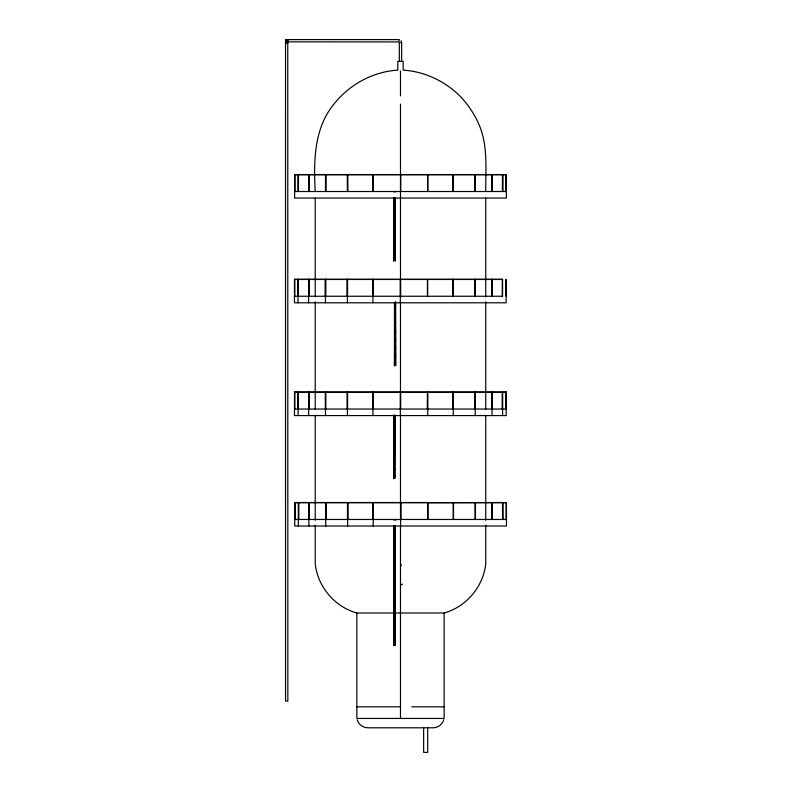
<?xml version="1.0" encoding="UTF-8"?>
<svg xmlns="http://www.w3.org/2000/svg" width="792" height="792" viewBox="0 0 792 792"><rect width="100%" height="100%" fill="white"/><g stroke="black" fill="none" stroke-linecap="round" stroke-linejoin="round"><path stroke-width="1.19" d="M287.041 39.659C288.446 39.372 283.605 40.194 286.258 41.857L398.891 41.927L399.297 39.6L286.526 39.6L285.536 40.62L285.536 701.108L287.842 701.108L287.763 41.521M443.817 719.72C442.481 724.413 437.847 727.858 432.977 727.798L368.003 727.798C363.122 727.858 358.499 724.413 357.152 719.72M400.485 585.159L402.485 584.13M286.239 42.847C283.892 43.124 289.506 43.134 287.13 42.847M315.226 525.185L315.226 563.449C317.414 586.407 334.61 606.88 356.845 612.998L444.124 612.998C466.359 606.88 483.556 586.407 485.743 563.449L485.743 525.185M286.853 41.927C288.545 41.986 282.388 41.263 288.268 41.224M287.387 40.046L286.526 40.006M288.268 39.679L286.239 39.689L286.258 43.065M288.268 39.828L285.981 39.838L285.991 43.055M288.268 40.055L285.763 40.055L285.773 43.025M288.268 40.323L285.615 40.323L285.615 43.006M285.546 40.62L288.268 40.62M285.546 40.927L288.268 40.927M285.783 41.491L288.268 41.491M285.991 41.699L288.377 41.689M294.673 174.735L400.514 174.735M400.732 174.735L427.611 174.735M427.828 174.735L506.326 174.735M294.673 191.515L294.673 174.567L506.326 174.567L506.355 198.059L294.614 198.059L294.614 191.515L506.355 191.515M393.703 191.852L396.97 191.515M393.703 200.247L395.307 200.247M393.703 200.574L395.307 200.574M393.703 208.969L395.307 208.969M393.703 209.306L395.307 209.306M393.703 217.701L395.307 217.701M393.703 218.038L395.307 218.038M393.703 226.423L395.307 226.423M393.703 226.76L395.307 226.76M393.703 234.986L395.307 234.986M393.703 235.323L395.307 235.323M393.703 243.55L395.307 243.55M393.703 243.886L395.307 243.886M393.703 251.104L395.307 251.104M393.703 251.43L395.307 251.43M394.98 257.984L394.03 258.321M394.98 258.321L394.03 258.647M395.357 260.835L395.02 197.594M505.87 279.299L506.187 302.792L294.436 302.792L294.436 296.248L502.573 296.248L502.573 279.299L427.66 279.299L427.69 296.248M294.495 279.467L400.336 279.467M400.554 279.467L427.433 279.467M427.66 279.467L502.573 279.467M505.87 279.467L506.147 296.248M394.495 305.019L395.653 305.019M394.495 305.356L395.653 305.356M394.495 313.751L395.653 313.751M394.495 314.087L395.653 314.087M394.495 322.473L395.653 322.473M394.495 322.809L395.653 322.809M394.495 331.204L395.653 331.204M394.495 331.541L395.653 331.541M394.495 339.768L395.653 339.768M394.495 340.095L395.653 340.095M394.495 348.322L395.653 348.322M394.495 348.658L395.653 348.658M394.495 355.875L395.653 355.875M394.495 356.212L395.653 356.212M506.187 392.08L294.535 392.08L294.476 415.582L506.217 415.582L506.187 392.08L506.157 409.038M294.535 392.248L400.376 392.248M400.594 392.248L427.472 392.248M427.69 392.248L506.187 392.248M294.476 409.038L506.217 409.038M393.634 417.77L395.139 417.77M393.634 418.107L395.139 418.107M393.634 426.502L395.139 426.502M393.634 426.829L395.139 426.829M393.634 435.224L395.139 435.224M393.634 435.56L395.139 435.56M393.634 443.956L395.139 443.956M393.634 444.292L395.139 444.292M393.634 452.509L395.139 452.509M393.634 452.846L395.139 452.846M393.634 461.073L395.139 461.073M393.634 461.409L395.139 461.409M393.634 468.626L395.139 468.626M393.634 468.963L395.139 468.963M427.69 519.473L427.69 502.524L294.782 502.524L294.723 526.017L506.464 526.017L506.435 502.692L427.937 502.692L506.435 502.524M294.782 502.692L400.623 502.692M400.841 502.692L427.72 502.692M294.723 519.473L506.464 519.473M393.673 519.562L397.03 519.562L393.713 519.899M393.713 528.284L395.327 528.284M393.713 528.62L395.327 528.62M393.713 537.016L395.327 537.016M393.713 537.352L395.327 537.352M393.713 545.747L395.327 545.747M393.713 546.084L395.327 546.084M393.713 554.469L395.327 554.469M393.713 554.806L395.327 554.806M393.713 563.033L395.327 563.033M393.713 563.369L395.327 563.369M393.713 571.586L395.327 571.586M393.713 571.923L395.327 571.923M393.713 579.14L395.327 579.14M393.713 579.477L395.327 579.477M393.713 586.357L395.327 586.357M393.713 586.694L395.327 586.694M393.713 594.416L395.327 594.416M393.713 594.752L395.327 594.752M393.713 602.474L395.327 602.474M393.713 602.811L395.327 602.811M393.713 610.533L395.327 610.533M393.713 610.87L395.327 610.87M393.713 618.582L395.327 618.582M393.713 618.918L395.327 618.918M393.713 626.64L395.327 626.64M393.713 626.977L395.327 626.977M393.713 634.699L395.327 634.699M393.713 635.036L395.327 635.036M393.713 642.758L395.327 642.758M393.713 643.094L395.327 643.094M393.673 645.609L394.05 525.888M356.845 706.82L400.485 706.82M411.781 706.82L444.124 706.82M286.258 41.808L286.546 43.075M401.029 40.758L401.495 41.63M400.485 563.449L401.237 565.775M506.296 174.567L506.296 191.515M506.187 502.692L506.157 519.473M506.078 174.567L506.048 191.515M505.94 392.08L505.94 409.038M502.752 174.567L502.722 191.515L502.623 174.567M502.831 502.524L502.831 519.473M502.583 392.08L502.613 415.582M502.613 502.524L502.583 519.473L502.494 502.524M502.475 174.567L502.385 191.515M502.484 392.08L502.484 409.038M502.326 279.299L502.296 296.248M502.366 392.08L502.247 409.038M492.347 502.524L492.347 519.473M492.238 174.567L492.139 191.515M492.258 502.524L492.248 519.473M492.01 174.567L491.981 191.515M492.06 296.248L492.06 279.299L491.961 296.248M492.099 392.08L492.04 415.582M492.119 502.524L492.02 519.473M491.911 174.567L491.911 191.515M491.862 392.08L491.842 409.038M491.891 502.524L491.891 519.473M491.782 174.567L491.782 191.515M491.733 279.299L491.733 296.248M491.773 392.08L491.802 409.038M491.614 279.299L491.614 296.248M485.743 191.515C485.555 168.607 488.268 144.49 478.309 123.027C473.725 112.959 467.438 103.772 459.736 95.852C444.658 81.002 424.354 71.448 403.168 70.112L403.168 61.41L397.802 61.41L397.802 70.112C372.923 71.666 349.282 84.566 333.937 104.118C313.81 128.492 313.612 161.637 315.226 191.515M485.743 198.059L485.743 296.812M485.743 301.752L485.743 409.147M485.743 415.315L485.743 520.245M475.329 174.567L475.329 191.515M475.438 502.524L475.438 519.473M475.19 174.567L475.19 191.515M475.16 279.299L475.16 296.248M475.19 392.08L475.21 415.582M474.982 174.567L474.982 191.515M475.052 392.08L474.992 409.038M475.091 502.524L475.091 519.473M474.844 392.08L474.844 409.038M474.804 279.299L474.804 296.248M453.539 502.524L453.539 519.473M453.43 174.567L453.43 191.515M453.232 174.567L453.281 191.515M453.262 279.299L453.262 296.248M453.291 392.08L453.281 415.582M453.083 174.567L453.083 191.515M453.093 392.08L453.143 409.038M453.192 502.524L453.192 519.473M452.905 279.299L452.905 296.248M452.945 392.08L452.945 409.038M444.124 612.998L444.124 718.443L356.845 718.443L356.845 612.998M427.967 502.524L427.967 519.473M427.858 174.567L427.828 191.515M427.72 392.08L427.749 415.582M427.68 727.699L427.68 752.4L423.651 752.4L423.651 727.709M427.581 174.567L427.611 191.515M427.403 296.248L427.433 279.299L294.495 279.299L294.495 296.248M401.653 61.41L401.653 42.61L399.317 42.61L399.317 61.41M400.732 174.567L400.732 191.515M400.841 502.524L400.871 519.473M400.584 279.299L400.584 296.248M400.623 392.08L400.594 409.038M400.594 502.524L400.594 526.017M400.485 70.973L400.485 95.852M400.485 104.118L400.485 296.812M400.485 301.752L400.485 409.147M400.485 415.315L400.485 520.245M400.485 525.185L400.485 718.443M400.307 279.299L400.307 302.792M400.376 392.08L400.346 415.582M395.673 301.554L395.653 365.607L395.347 302.376M395.307 197.842L395.307 260.835M395.327 525.888L394.99 645.609L395.04 525.739M395.139 415.374L394.802 478.358L394.842 415.127M394.832 302.623L394.465 365.944L394.465 302.405M394.03 197.842L393.654 261.172L393.654 197.624M393.961 415.374L393.961 417.77M393.961 418.107L393.961 426.502M393.961 426.829L393.961 435.224M393.961 435.56L393.961 443.956M393.961 444.292L393.961 452.509M393.961 452.846L393.961 461.073M393.961 461.409L393.961 468.626M393.961 468.963L393.594 478.695L393.594 415.156M393.921 415.463L393.921 478.695M393.673 525.739L393.713 645.609M373.22 174.567L373.22 191.515M373.23 502.524L373.19 526.017M373.121 174.567L373.121 191.515M373.042 296.248L373.042 279.299L372.903 302.792M373.082 392.08L373.082 409.038M373.091 502.524L373.091 519.473M372.983 174.567L372.893 191.515M372.844 392.08L372.943 415.582M373.002 502.524L373.002 519.473M372.715 279.299L372.715 296.248M372.745 392.08L372.745 409.038M347.837 502.524L347.837 519.473M347.728 174.567L347.728 191.515M347.638 502.524L347.658 526.017M347.53 174.567L347.569 191.515M347.549 279.299L347.549 296.248M347.589 392.08L347.589 409.038M347.48 502.524L347.48 519.473M347.371 174.567L347.371 191.515M347.391 279.299L347.371 302.792M347.391 392.08L347.411 415.582M347.193 279.299L347.193 296.248M347.233 392.08L347.233 409.038M325.839 174.567L325.839 191.515M325.948 502.524L325.948 519.473M325.68 174.567L325.651 191.515M325.67 279.299L325.67 296.248M325.7 392.08L325.7 409.038M325.76 502.524L325.73 526.017M325.492 174.567L325.492 191.515M325.502 296.248L325.502 279.299L325.443 302.792M325.542 392.08L325.512 409.038M325.601 502.524L325.601 519.473M325.344 392.08L325.482 415.582M325.314 279.299L325.314 296.248M315.226 198.059L315.226 296.812M315.226 301.752L315.226 409.147M315.226 415.315L315.226 520.245M309.147 174.567L309.147 191.515M309.256 519.473L309.167 502.524L309.058 519.473M309.009 392.08L309.009 409.038M308.88 279.299L308.979 296.248M308.821 392.08L308.86 409.038M308.84 502.524L308.9 526.017M308.732 174.567L308.801 191.515M308.791 279.299L308.781 296.248M308.652 415.582L308.682 392.08L308.593 409.038M308.553 279.299L308.623 302.792M298.465 174.567L298.455 191.515M298.317 174.567L298.317 191.515M298.297 279.299L298.277 296.248M298.327 392.08L298.416 409.038M298.327 502.524L298.327 526.017M298.218 174.567L298.218 191.515M298.138 279.299L298.138 296.248M298.178 409.038L298.109 392.08L298.079 415.582M298.04 279.299L298.04 302.792M295.04 502.524L295.04 519.473M294.931 174.567L294.931 191.515M294.753 279.299L294.753 296.248M294.782 392.08L294.782 409.038M288.268 39.6L288.268 41.927M287.605 41.55L287.615 43.025M287.387 41.431L287.407 43.045M287.13 41.689L287.14 43.065M286.853 41.877L286.853 43.075M395.317 362.756L394.495 363.092L395.317 362.756M395.317 363.092L394.495 363.429L395.317 363.092M394.802 475.507L393.634 475.843L394.802 475.507M394.802 475.843L393.634 476.18L394.802 475.843M427.472 409.038L427.472 392.08L427.442 409.038M308.999 191.515L309.058 174.567L308.949 191.515M298.663 519.473L298.604 502.524L298.564 519.473"/></g></svg>
